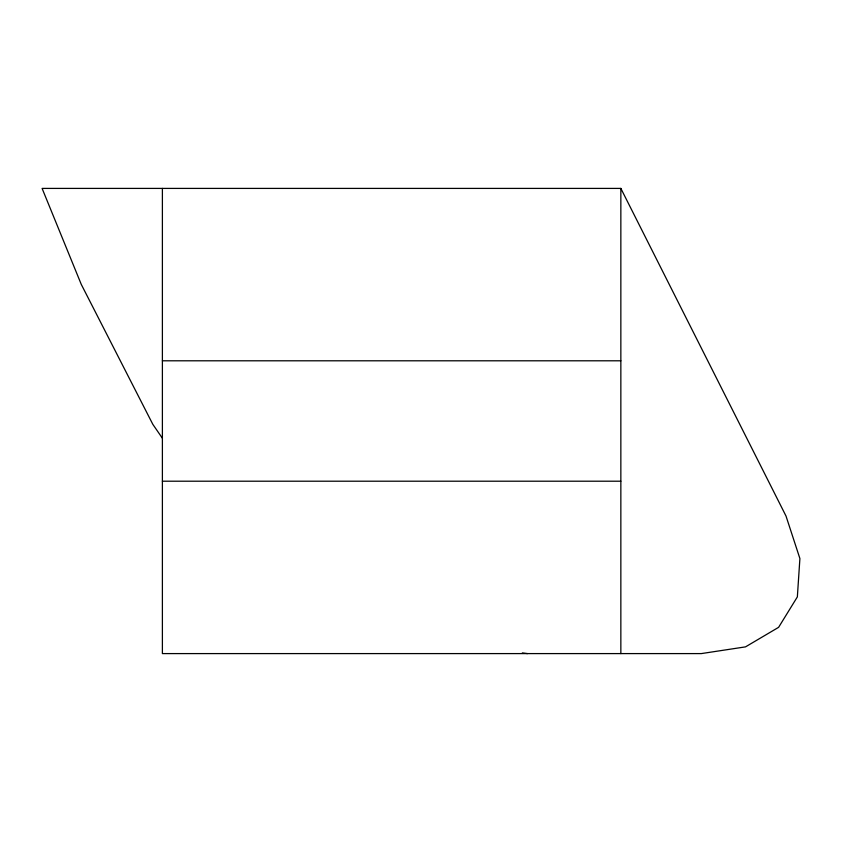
<?xml version="1.0" encoding="UTF-8"?>
<svg xmlns="http://www.w3.org/2000/svg" width="842" height="842" viewBox="0 0 842 842"><rect width="100%" height="100%" fill="white"/><g stroke="black" fill="none" stroke-linecap="round" stroke-linejoin="round"><path stroke-width="1.26" d="M162.39 188.408L162.39 653.592L701.323 653.592L745.528 646.866L778.608 627.332L797.353 596.904L799.9 558.562L786.018 516.062L620.849 188.408L42.1 188.408L81.285 284.428L152.844 424.368L162.39 438.229M162.39 360.797L620.849 360.797M162.39 481.203L620.849 481.203M522.335 652.918L527.502 653.592M620.849 188.408L620.849 653.592"/></g></svg>
